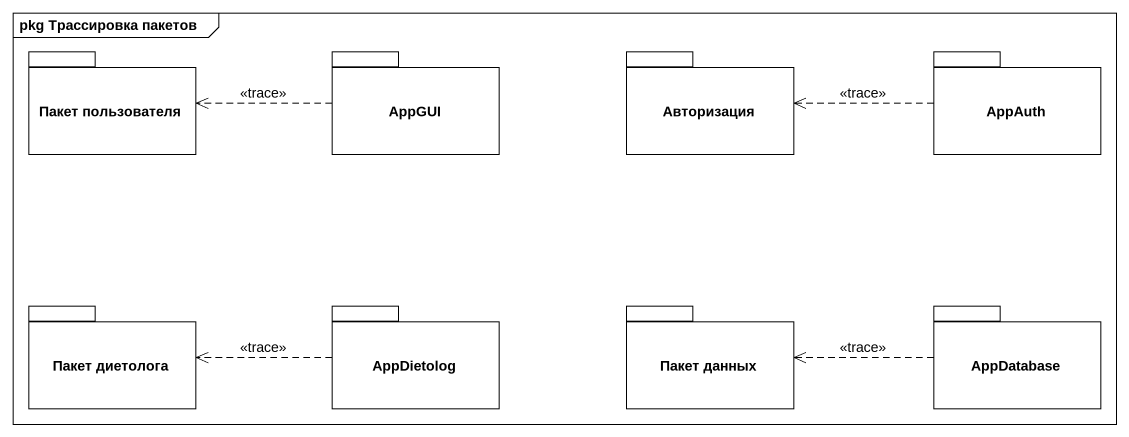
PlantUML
@startuml
mainframe pkg Трассировка пакетов
package "Пакет пользователя" as Пакет_пользователя {
}
package AppGUI {
}
package Авторизация {
}
package AppAuth {
}
package "Пакет диетолога" as Пакет_диетолога {
}
package AppDietolog {
}
package "Пакет данных" as Пакет_данных {
}
package AppDatabase {
}
AppGUI .left.> Пакет_пользователя : <<trace>>
AppAuth .left.> Авторизация : <<trace>>
AppDietolog .left.> Пакет_диетолога : <<trace>>
AppDatabase .left.> Пакет_данных : <<trace>>
@enduml
